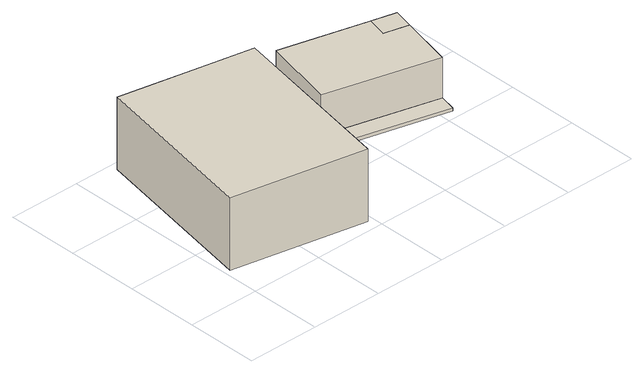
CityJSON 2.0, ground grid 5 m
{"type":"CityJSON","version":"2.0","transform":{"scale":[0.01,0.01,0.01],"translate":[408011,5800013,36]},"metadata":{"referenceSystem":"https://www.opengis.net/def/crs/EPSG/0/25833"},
"CityObjects":{
"building1":{"type":"Building","attributes":{"Gemeindeschluessel":"11000009","BezugspunktDach":"2200","function":"31001_1010","measuredHeight":6.11,"storeysAboveGround":1},"address":[{"country":"Germany","locality":"Berlin","thoroughfareNumber":"10A","thoroughfareName":"Moßkopfring"}],"geometry":[{"type":"Solid","lod":"1","boundaries":[[[[0,1,2,3,4]],[[5,6,7,8,9]],[[5,9,4,3]],[[6,5,3,2]],[[7,6,2,1]],[[8,7,1,0]],[[9,8,0,4]]]]}]},
"building2":{"type":"Building","attributes":{"Gemeindeschluessel":"11000009","BezugspunktDach":"2200","function":"51009_1610","measuredHeight":0.209,"storeysAboveGround":0},"address":[{"country":"Germany","locality":"Berlin"}],"geometry":[{"type":"Solid","lod":"1","boundaries":[[[[10,11,12,13]],[[14,15,16,17]],[[14,17,13,12]],[[15,14,12,11]],[[16,15,11,10]],[[17,16,10,13]]]]}]},
"building3":{"type":"Building","attributes":{"Gemeindeschluessel":"11000009","BezugspunktDach":"2200","function":"31001_1010","measuredHeight":3.03,"storeysAboveGround":1},"address":[{"country":"Germany","locality":"Berlin","thoroughfareNumber":"10A (1)","thoroughfareName":"Moßkopfring"}],"geometry":[{"type":"Solid","lod":"1","boundaries":[[[[18,19,20,21,22,23]],[[24,25,26,27,15,14]],[[24,14,23,22]],[[25,24,22,21]],[[26,25,21,20]],[[27,26,20,19]],[[15,27,19,18]],[[14,15,18,23]]]]}]},
"building4":{"type":"Building","attributes":{"Gemeindeschluessel":"11000009","BezugspunktDach":"2200","function":"51009_1610","measuredHeight":2.97,"storeysAboveGround":0},"address":[{"country":"Germany","locality":"Berlin"}],"geometry":[{"type":"Solid","lod":"1","boundaries":[[[[19,28,21,20]],[[29,30,31,32]],[[29,32,20,21]],[[30,29,21,28]],[[31,30,28,19]],[[32,31,19,20]]]]}]}
},
"vertices":[
[960,75,537],[1190,1270,537],[731,1358,537],[271,1446,537],[41,253,537],[271,1446,32],[731,1358,32],[1190,1270,32],[960,75,32],[41,253,32],
[2081,554,56],[2109,671,56],[1338,870,56],[1310,754,56],[1338,870,35],[2109,671,35],[2081,554,35],[1310,754,35],
[2109,671,338],[2198,1040,338],[2029,1083,338],[2063,1224,338],[1460,1376,338],[1338,870,338],[1460,1376,35],[2063,1224,35],[2029,1083,35],[2198,1040,35],
[2232,1181,338],[2063,1224,41],[2232,1181,41],[2198,1040,41],[2029,1083,41]
]}
